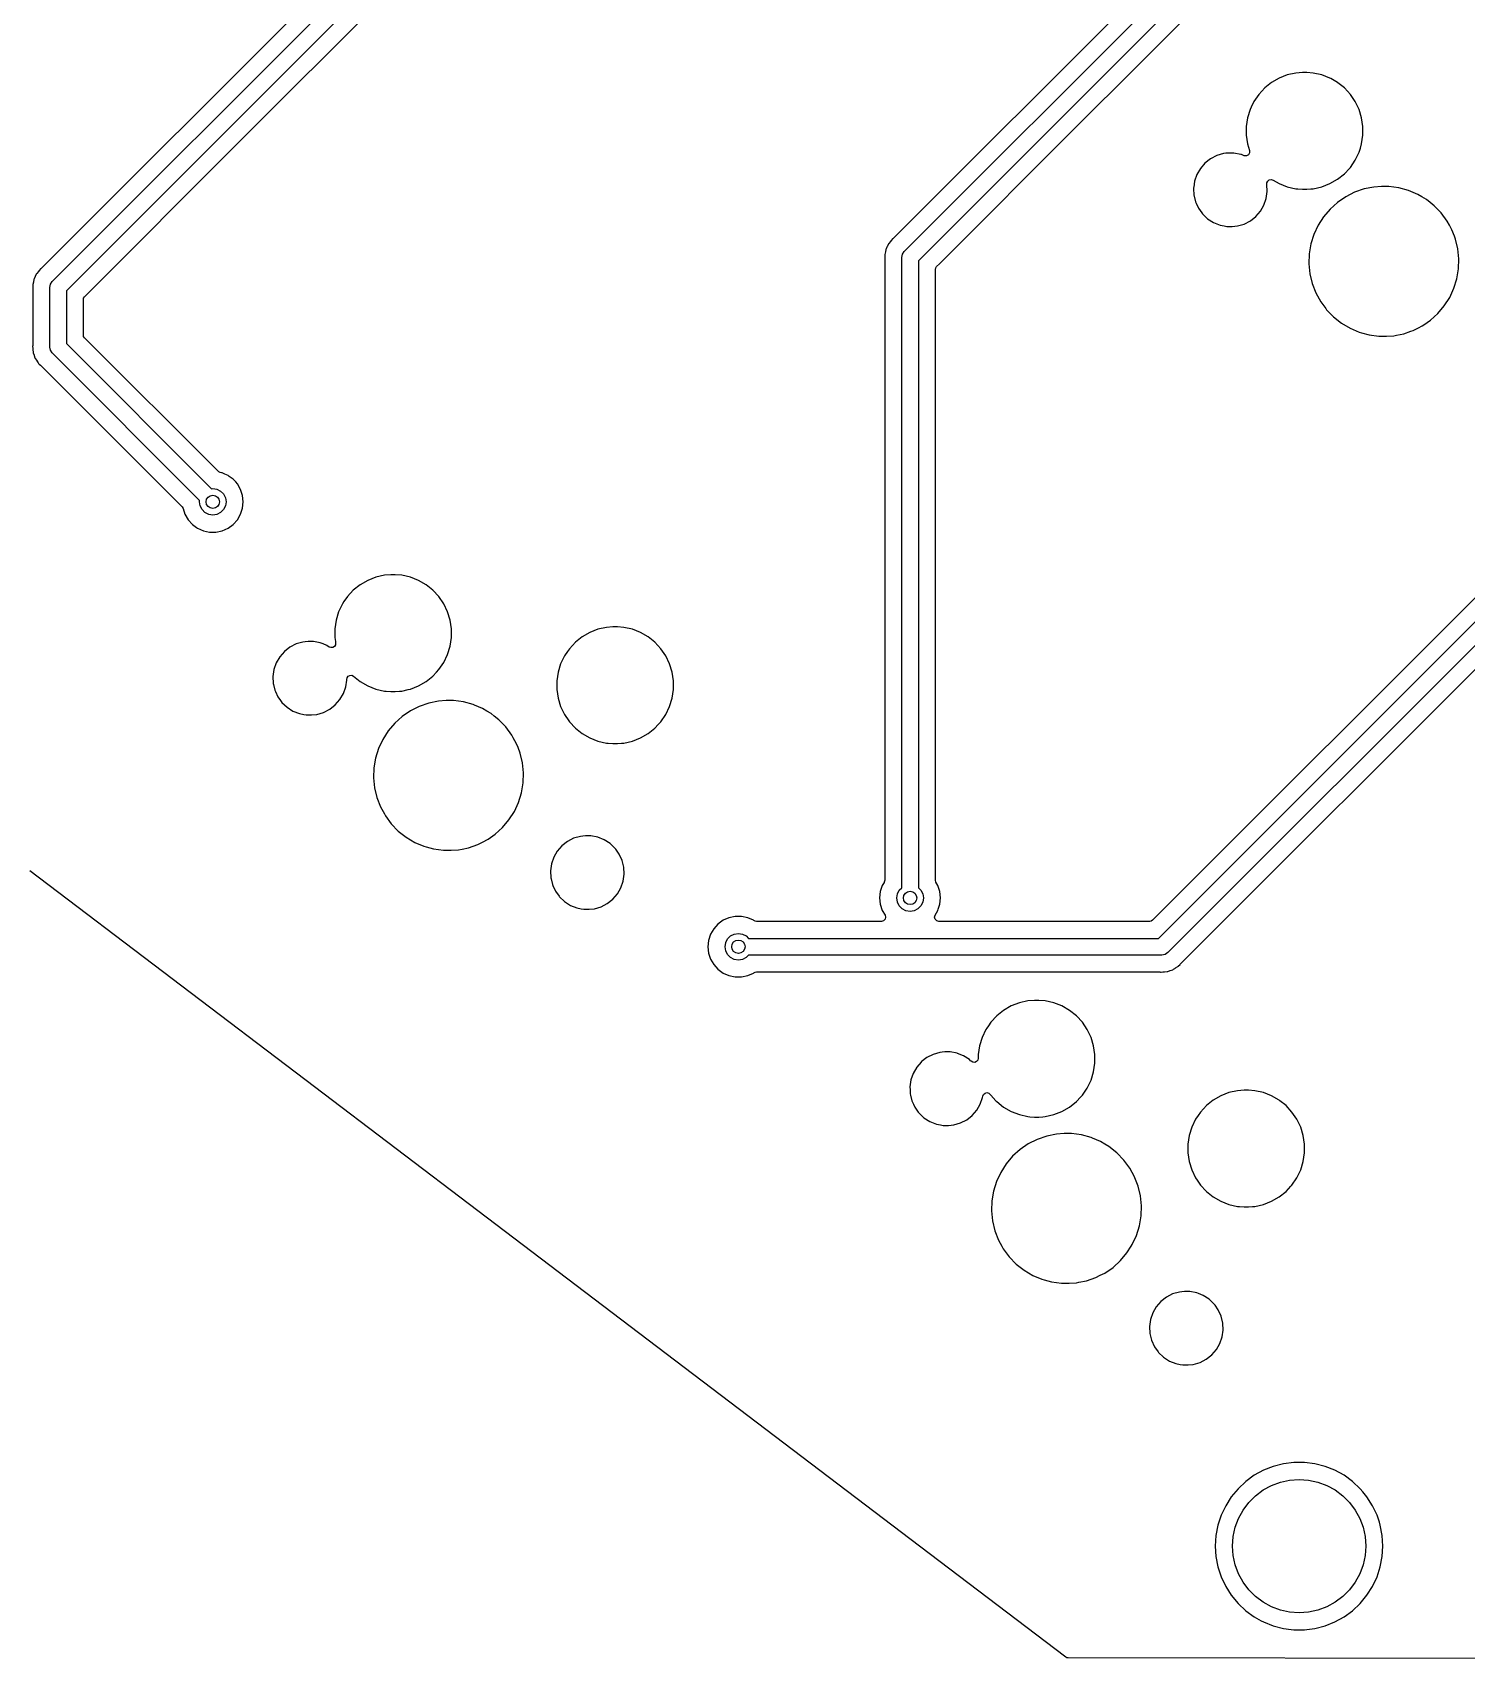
# Model space of a CAD drawing. Extents: x 15 to 269, y -160 to -43.
# Drawn here: x 59.56 to 102.55, y -159.92 to -111.08 of the extents above; entities that cross this region are included whole.
import ezdxf

# ---------------------------------------------------------------- set-up
doc = ezdxf.new("R2010")
doc.units = 0
doc.layers.add('BLACK', color=7, linetype='CONTINUOUS')

msp = doc.modelspace()

# ---------------------------------------------------------------- linework, layer by layer
at = {"layer": 'BLACK', "linetype": 'CONTINUOUS'}
for p, q in [((78.2252, -99.7421), (59.8291, -118.138)), ((60.1432, -118.543), (78.77, -99.9164)), ((79.1968, -100.197), (60.57, -118.824)), ((65.6953, -114.417), (73.6025, -106.51)), ((93.3802, -109.237), (85.3791, -117.238)), ((85.6932, -117.643), (93.9063, -109.43)), ((94.2599, -109.784), (86.12, -117.924)), ((89.0233, -115.739), (94.4568, -110.306)), ((97.4379, -112.291), (97.1821, -112.349)), ((97.634, -112.276), (97.4379, -112.291)), ((97.765, -112.276), (97.634, -112.276)), ((97.634, -112.276), (97.634, -112.276)), ((97.9612, -112.291), (97.765, -112.276)), ((97.765, -112.276), (97.765, -112.276)), ((98.2169, -112.349), (97.9612, -112.291)), ((96.5055, -112.74), (96.3271, -112.932)), ((96.7107, -112.576), (96.5055, -112.74)), ((96.9379, -112.445), (96.7107, -112.576)), ((97.1821, -112.349), (96.9379, -112.445)), ((98.4612, -112.445), (98.2169, -112.349)), ((98.4849, -112.459), (98.4612, -112.445)), ((98.4612, -112.445), (98.4612, -112.445)), ((98.4612, -112.445), (98.4612, -112.445)), ((98.6884, -112.576), (98.4849, -112.459)), ((98.6968, -112.583), (98.6884, -112.576)), ((98.8935, -112.74), (98.6968, -112.583)), ((99.072, -112.932), (98.8935, -112.74)), ((98.8935, -112.74), (98.8935, -112.74)), ((98.8935, -112.74), (98.8935, -112.74)), ((96.0999, -113.314), (96.0655, -113.385)), ((96.1793, -113.149), (96.0999, -113.314)), ((96.3271, -112.932), (96.1793, -113.149)), ((99.2198, -113.149), (99.072, -112.932)), ((99.072, -112.932), (99.072, -112.932)), ((99.072, -112.932), (99.072, -112.932)), ((99.3336, -113.385), (99.2198, -113.149)), ((95.9881, -113.636), (95.949, -113.896)), ((96.0655, -113.385), (95.9881, -113.636)), ((99.4109, -113.636), (99.3336, -113.385)), ((99.45, -113.896), (99.4109, -113.636)), ((95.949, -113.896), (95.949, -114.158)), ((95.949, -114.158), (95.9881, -114.417)), ((99.4109, -114.417), (99.45, -114.158)), ((99.45, -114.158), (99.45, -113.896)), ((61.1148, -118.998), (65.6953, -114.417)), ((95.0639, -114.765), (94.8769, -114.861)), ((95.2657, -114.706), (95.0639, -114.765)), ((95.3354, -114.699), (95.2657, -114.706)), ((95.4226, -114.691), (95.3354, -114.699)), ((95.5802, -114.691), (95.4226, -114.691)), ((95.7868, -114.73), (95.5802, -114.691)), ((95.5802, -114.691), (95.5802, -114.691)), ((95.803, -114.737), (95.7868, -114.73)), ((95.7868, -114.73), (95.7868, -114.73)), ((95.7868, -114.73), (95.7868, -114.73)), ((95.8855, -114.77), (95.803, -114.737)), ((95.9541, -114.777), (95.8855, -114.77)), ((96.0157, -114.746), (95.9541, -114.777)), ((95.9881, -114.417), (96.0501, -114.618)), ((96.0513, -114.687), (96.0157, -114.746)), ((96.0501, -114.618), (96.0513, -114.687)), ((99.2198, -114.904), (99.3336, -114.668)), ((99.3336, -114.668), (99.3732, -114.54)), ((99.3732, -114.54), (99.4109, -114.417)), ((94.5738, -115.15), (94.4686, -115.332)), ((94.7116, -114.991), (94.5738, -115.15)), ((94.8769, -114.861), (94.7116, -114.991)), ((98.8935, -115.314), (99.045, -115.15)), ((99.045, -115.15), (99.072, -115.121)), ((99.072, -115.121), (99.2198, -114.904)), ((99.072, -115.121), (99.072, -115.121)), ((99.072, -115.121), (99.072, -115.121)), ((88.6088, -116.154), (89.0233, -115.739)), ((94.3742, -115.71), (94.3699, -115.739)), ((94.3699, -115.739), (94.3717, -115.777)), ((94.3998, -115.531), (94.3742, -115.71)), ((94.4686, -115.332), (94.3998, -115.531)), ((96.5702, -115.635), (96.5697, -115.623)), ((96.5697, -115.623), (96.5711, -115.623)), ((96.5802, -115.845), (96.5702, -115.635)), ((96.5702, -115.635), (96.5702, -115.635)), ((96.5709, -115.581), (96.5964, -115.53)), ((96.5711, -115.623), (96.5709, -115.581)), ((96.5964, -115.53), (96.6423, -115.496)), ((96.6423, -115.496), (96.6988, -115.486)), ((96.6988, -115.486), (96.7537, -115.502)), ((96.7537, -115.502), (96.9379, -115.608)), ((96.9379, -115.608), (97.1821, -115.704)), ((97.1821, -115.704), (97.4379, -115.763)), ((97.9612, -115.763), (98.2169, -115.704)), ((98.2169, -115.704), (98.4612, -115.608)), ((98.4612, -115.608), (98.6884, -115.477)), ((98.6884, -115.477), (98.8935, -115.314)), ((99.7793, -115.71), (99.4848, -115.769)), ((100.004, -115.695), (99.7793, -115.71)), ((100.229, -115.695), (100.004, -115.695)), ((100.004, -115.695), (100.004, -115.695)), ((100.527, -115.735), (100.229, -115.695)), ((100.817, -115.814), (100.527, -115.735)), ((100.527, -115.735), (100.527, -115.735)), ((100.527, -115.735), (100.527, -115.735)), ((86.7486, -118.014), (88.6088, -116.154)), ((94.3717, -115.777), (94.3791, -115.931)), ((94.3791, -115.931), (94.3799, -115.949)), ((94.3799, -115.949), (94.4295, -116.154)), ((94.4295, -116.154), (94.449, -116.197)), ((94.449, -116.197), (94.5169, -116.345)), ((96.4815, -116.252), (96.5503, -116.053)), ((96.5503, -116.053), (96.5802, -115.845)), ((97.4379, -115.763), (97.4939, -115.767)), ((97.4939, -115.767), (97.634, -115.777)), ((97.634, -115.777), (97.634, -115.777)), ((97.634, -115.777), (97.765, -115.777)), ((97.765, -115.777), (97.8876, -115.768)), ((97.765, -115.777), (97.765, -115.777)), ((97.8876, -115.768), (97.9612, -115.763)), ((98.685, -116.174), (98.4622, -116.375)), ((98.9328, -116.004), (98.685, -116.174)), ((99.201, -115.868), (98.9328, -116.004)), ((99.4848, -115.769), (99.201, -115.868)), ((100.889, -115.845), (100.817, -115.814)), ((101.094, -115.931), (100.889, -115.845)), ((101.219, -116.006), (101.094, -115.931)), ((101.352, -116.084), (101.219, -116.006)), ((101.465, -116.173), (101.352, -116.084)), ((101.588, -116.271), (101.465, -116.173)), ((94.5169, -116.345), (94.6137, -116.481)), ((94.6137, -116.481), (94.6389, -116.517)), ((94.6389, -116.517), (94.7911, -116.662)), ((94.7911, -116.662), (94.7911, -116.662)), ((94.7911, -116.662), (94.7911, -116.662)), ((94.7911, -116.662), (94.9681, -116.775)), ((95.8863, -116.819), (96.0732, -116.723)), ((96.0732, -116.723), (96.2386, -116.593)), ((96.2386, -116.593), (96.3763, -116.434)), ((96.3763, -116.434), (96.4815, -116.252)), ((98.2682, -116.605), (98.1065, -116.858)), ((98.4622, -116.375), (98.2682, -116.605)), ((101.797, -116.487), (101.588, -116.271)), ((101.975, -116.729), (101.797, -116.487)), ((102.044, -116.854), (101.975, -116.729)), ((94.9681, -116.775), (94.9681, -116.775)), ((94.9681, -116.775), (95.1634, -116.854)), ((95.1634, -116.854), (95.2922, -116.878)), ((95.2922, -116.878), (95.3699, -116.893)), ((95.3699, -116.893), (95.3699, -116.893)), ((95.3699, -116.893), (95.5275, -116.893)), ((95.5275, -116.893), (95.6845, -116.878)), ((95.5275, -116.893), (95.5275, -116.893)), ((95.6845, -116.878), (95.8863, -116.819)), ((97.98, -117.13), (97.891, -117.417)), ((98.1065, -116.858), (97.98, -117.13)), ((102.12, -116.992), (102.044, -116.854)), ((102.194, -117.186), (102.12, -116.992)), ((102.228, -117.272), (102.194, -117.186)), ((85.129, -117.658), (85.1112, -117.732)), ((85.1298, -117.654), (85.129, -117.658)), ((85.1453, -117.579), (85.1298, -117.654)), ((85.1519, -117.56), (85.1453, -117.579)), ((85.1524, -117.559), (85.1519, -117.56)), ((85.1864, -117.491), (85.1524, -117.559)), ((85.188, -117.488), (85.1864, -117.491)), ((85.2205, -117.418), (85.188, -117.488)), ((85.2312, -117.401), (85.2205, -117.418)), ((85.2807, -117.342), (85.2312, -117.401)), ((85.283, -117.339), (85.2807, -117.342)), ((85.3024, -117.315), (85.283, -117.339)), ((85.3064, -117.311), (85.3024, -117.315)), ((85.3137, -117.303), (85.3064, -117.311)), ((85.3459, -117.265), (85.3137, -117.303)), ((85.3655, -117.25), (85.3459, -117.265)), ((85.3791, -117.238), (85.3655, -117.25)), ((85.639, -117.724), (85.6932, -117.643)), ((85.6932, -117.643), (85.6932, -117.643)), ((97.841, -117.714), (97.8309, -118.014)), ((97.891, -117.417), (97.841, -117.714)), ((102.297, -117.565), (102.228, -117.272)), ((102.327, -117.864), (102.297, -117.565)), ((59.7637, -118.203), (59.7564, -118.211)), ((59.7959, -118.165), (59.7637, -118.203)), ((59.8155, -118.15), (59.7959, -118.165)), ((59.8291, -118.138), (59.8155, -118.15)), ((85.1112, -117.732), (85.1092, -117.752)), ((85.1092, -117.752), (85.1114, -117.829)), ((85.1114, -117.829), (85.1115, -117.833)), ((85.1115, -117.833), (85.1115, -136.494)), ((85.62, -117.82), (85.639, -117.724)), ((85.62, -136.721), (85.62, -117.82)), ((86.12, -117.924), (86.12, -136.721)), ((86.6285, -118.186), (86.6379, -118.138)), ((86.6285, -136.494), (86.6285, -118.186)), ((86.6379, -118.138), (86.6648, -118.098)), ((86.6648, -118.098), (86.7486, -118.014)), ((97.8309, -118.014), (97.861, -118.313)), ((102.267, -118.46), (102.317, -118.164)), ((102.317, -118.164), (102.327, -117.864)), ((59.5612, -118.632), (59.5592, -118.652)), ((59.5592, -118.652), (59.5614, -118.729)), ((59.579, -118.558), (59.5612, -118.632)), ((59.5798, -118.554), (59.579, -118.558)), ((59.5953, -118.479), (59.5798, -118.554)), ((59.6019, -118.46), (59.5953, -118.479)), ((59.6024, -118.459), (59.6019, -118.46)), ((59.6364, -118.391), (59.6024, -118.459)), ((59.638, -118.388), (59.6364, -118.391)), ((59.6705, -118.318), (59.638, -118.388)), ((59.6812, -118.301), (59.6705, -118.318)), ((59.7307, -118.242), (59.6812, -118.301)), ((59.733, -118.239), (59.7307, -118.242)), ((59.7524, -118.215), (59.733, -118.239)), ((59.7564, -118.211), (59.7524, -118.215)), ((60.07, -118.72), (60.089, -118.624)), ((60.089, -118.624), (60.1432, -118.543)), ((97.861, -118.313), (97.9307, -118.605)), ((97.9307, -118.605), (98.0387, -118.886)), ((102.178, -118.747), (102.267, -118.46)), ((59.5614, -118.729), (59.5615, -118.733)), ((59.5615, -118.733), (59.5615, -120.446)), ((60.07, -120.51), (60.07, -118.72)), ((60.57, -118.824), (60.57, -120.406)), ((61.0785, -119.086), (61.0879, -119.038)), ((61.0785, -120.144), (61.0785, -119.086)), ((61.0879, -119.038), (61.1148, -118.998)), ((98.0387, -118.886), (98.1831, -119.149)), ((98.1831, -119.149), (98.3358, -119.357)), ((101.89, -119.273), (102.052, -119.02)), ((102.052, -119.02), (102.178, -118.747)), ((98.3358, -119.357), (98.3613, -119.391)), ((98.3613, -119.391), (98.5702, -119.607)), ((98.5702, -119.607), (98.8061, -119.793)), ((101.473, -119.704), (101.696, -119.503)), ((101.696, -119.503), (101.89, -119.273)), ((61.0879, -120.192), (61.0785, -120.144)), ((98.8061, -119.793), (99.0646, -119.947)), ((99.0646, -119.947), (99.3412, -120.064)), ((99.3412, -120.064), (99.3412, -120.064)), ((99.3412, -120.064), (99.3412, -120.064)), ((99.3412, -120.064), (99.4051, -120.081)), ((99.4051, -120.081), (99.6311, -120.143)), ((99.6311, -120.143), (99.9289, -120.183)), ((100.379, -120.168), (100.453, -120.153)), ((100.453, -120.153), (100.673, -120.108)), ((100.673, -120.108), (100.89, -120.033)), ((100.89, -120.033), (100.957, -120.01)), ((100.957, -120.01), (101.119, -119.928)), ((101.119, -119.928), (101.225, -119.874)), ((101.225, -119.874), (101.278, -119.838)), ((101.278, -119.838), (101.473, -119.704)), ((59.5602, -120.464), (59.5567, -120.488)), ((59.5567, -120.488), (59.561, -120.538)), ((59.5615, -120.446), (59.5602, -120.464)), ((59.561, -120.538), (59.5615, -120.549)), ((59.5615, -120.549), (59.5615, -120.554)), ((59.5615, -120.554), (59.5651, -120.585)), ((59.5651, -120.585), (59.5655, -120.589)), ((59.5655, -120.589), (59.5722, -120.666)), ((60.089, -120.606), (60.07, -120.51)), ((60.1432, -120.687), (60.089, -120.606)), ((60.57, -120.406), (64.9199, -124.756)), ((61.1148, -120.232), (61.0879, -120.192)), ((65.1167, -124.234), (61.1148, -120.232)), ((99.9289, -120.183), (100.154, -120.183)), ((100.154, -120.183), (100.379, -120.168)), ((100.154, -120.183), (100.154, -120.183)), ((59.5722, -120.666), (59.5765, -120.685)), ((59.5765, -120.685), (59.5769, -120.686)), ((59.5769, -120.686), (59.5769, -120.686)), ((59.5769, -120.686), (59.6029, -120.757)), ((59.6029, -120.757), (59.604, -120.761)), ((59.604, -120.761), (59.6283, -120.834)), ((59.6283, -120.834), (59.6369, -120.852)), ((59.6369, -120.852), (59.6792, -120.916)), ((59.6792, -120.916), (59.6812, -120.919)), ((59.6812, -120.919), (59.721, -120.984)), ((59.721, -120.984), (59.721, -120.984)), ((59.721, -120.984), (59.7216, -120.985)), ((59.7216, -120.985), (59.7342, -121)), ((59.7342, -121), (59.735, -121.001)), ((59.735, -121.001), (59.735, -121.001)), ((59.735, -121.001), (59.7517, -121.017)), ((59.7517, -121.017), (59.7902, -121.053)), ((59.7902, -121.053), (59.7928, -121.055)), ((59.7928, -121.055), (64.0402, -125.303)), ((64.5663, -125.11), (60.1432, -120.687)), ((65.1453, -124.255), (65.1167, -124.234)), ((65.1786, -124.268), (65.1453, -124.255)), ((65.2197, -124.276), (65.1786, -124.268)), ((65.2423, -124.281), (65.2197, -124.276)), ((65.32, -124.316), (65.2423, -124.281)), ((65.4168, -124.359), (65.32, -124.316)), ((65.4556, -124.387), (65.4168, -124.359)), ((65.5713, -124.471), (65.4556, -124.387)), ((65.6466, -124.555), (65.5713, -124.471)), ((64.9199, -124.756), (64.96, -124.75)), ((64.96, -124.75), (65.0836, -124.77)), ((65.0836, -124.77), (65.1951, -124.826)), ((65.1951, -124.826), (65.2836, -124.915)), ((65.2836, -124.915), (65.3404, -125.026)), ((65.3404, -125.026), (65.36, -125.15)), ((65.699, -124.613), (65.6466, -124.555)), ((65.7945, -124.778), (65.699, -124.613)), ((65.8535, -124.96), (65.7945, -124.778)), ((65.7945, -124.778), (65.7945, -124.778)), ((65.8735, -125.15), (65.8535, -124.96)), ((64.0402, -125.303), (64.0705, -125.352)), ((64.0705, -125.352), (64.1255, -125.522)), ((64.1255, -125.522), (64.221, -125.687)), ((64.56, -125.15), (64.5663, -125.11)), ((64.5796, -125.274), (64.56, -125.15)), ((64.6364, -125.385), (64.5796, -125.274)), ((64.7249, -125.474), (64.6364, -125.385)), ((64.8364, -125.53), (64.7249, -125.474)), ((64.96, -125.55), (64.8364, -125.53)), ((65.0836, -125.53), (64.96, -125.55)), ((65.1951, -125.474), (65.0836, -125.53)), ((65.2836, -125.385), (65.1951, -125.474)), ((65.3404, -125.274), (65.2836, -125.385)), ((65.36, -125.15), (65.3404, -125.274)), ((65.699, -125.687), (65.7945, -125.522)), ((65.7945, -125.522), (65.8535, -125.34)), ((65.8535, -125.34), (65.8735, -125.15)), ((93.3181, -138.24), (106.345, -125.213)), ((106.772, -125.494), (93.5985, -138.667)), ((64.221, -125.687), (64.221, -125.687)), ((64.221, -125.687), (64.3487, -125.829)), ((64.3487, -125.829), (64.4726, -125.919)), ((64.4726, -125.919), (64.5032, -125.941)), ((64.5032, -125.941), (64.6777, -126.019)), ((65.2423, -126.019), (65.4168, -125.941)), ((65.4168, -125.941), (65.5713, -125.829)), ((65.5713, -125.829), (65.699, -125.687)), ((93.9671, -139.017), (107.086, -125.899)), ((64.6777, -126.019), (64.8645, -126.058)), ((64.8645, -126.058), (64.8645, -126.058)), ((64.8645, -126.058), (65.0555, -126.058)), ((65.0555, -126.058), (65.2423, -126.019)), ((65.0555, -126.058), (65.0555, -126.058)), ((65.2423, -126.019), (65.2423, -126.019)), ((65.2423, -126.019), (65.2423, -126.019)), ((104.565, -126.274), (93.1438, -137.695)), ((69.8498, -127.41), (69.6055, -127.506)), ((70.1056, -127.352), (69.8498, -127.41)), ((70.3017, -127.337), (70.1056, -127.352)), ((70.4327, -127.337), (70.3017, -127.337)), ((70.3017, -127.337), (70.3017, -127.337)), ((70.6288, -127.352), (70.4327, -127.337)), ((70.4327, -127.337), (70.4327, -127.337)), ((70.8846, -127.41), (70.6288, -127.352)), ((71.1288, -127.506), (70.8846, -127.41)), ((69.1732, -127.801), (68.9948, -127.993)), ((69.3783, -127.637), (69.1732, -127.801)), ((69.6055, -127.506), (69.3783, -127.637)), ((71.356, -127.637), (71.1288, -127.506)), ((71.5612, -127.801), (71.356, -127.637)), ((71.356, -127.637), (71.356, -127.637)), ((71.7396, -127.993), (71.5612, -127.801)), ((71.5612, -127.801), (71.5612, -127.801)), ((71.5612, -127.801), (71.5612, -127.801)), ((68.7331, -128.447), (68.6558, -128.697)), ((68.847, -128.21), (68.7331, -128.447)), ((68.8943, -128.141), (68.847, -128.21)), ((68.9948, -127.993), (68.8943, -128.141)), ((71.8874, -128.21), (71.7396, -127.993)), ((71.7396, -127.993), (71.7396, -127.993)), ((71.7396, -127.993), (71.7396, -127.993)), ((72.0012, -128.447), (71.8874, -128.21)), ((72.0786, -128.697), (72.0012, -128.447)), ((68.6558, -128.697), (68.6167, -128.957)), ((72.1177, -128.957), (72.0786, -128.697)), ((76.7641, -128.914), (76.5083, -128.972)), ((76.9602, -128.899), (76.7641, -128.914)), ((77.0912, -128.899), (76.9602, -128.899)), ((76.9602, -128.899), (76.9602, -128.899)), ((77.2873, -128.914), (77.0912, -128.899)), ((77.0912, -128.899), (77.0912, -128.899)), ((77.5431, -128.972), (77.2873, -128.914)), ((67.4588, -129.413), (67.2718, -129.509)), ((67.6606, -129.354), (67.4588, -129.413)), ((67.7303, -129.347), (67.6606, -129.354)), ((67.8175, -129.339), (67.7303, -129.347)), ((67.9751, -129.339), (67.8175, -129.339)), ((67.9752, -129.339), (67.9751, -129.339)), ((68.1817, -129.378), (67.9752, -129.339)), ((68.2677, -129.413), (68.1817, -129.378)), ((68.1817, -129.378), (68.1817, -129.378)), ((68.1817, -129.378), (68.1817, -129.378)), ((68.377, -129.457), (68.2677, -129.413)), ((68.6167, -128.957), (68.6167, -129.219)), ((68.6167, -129.219), (68.6347, -129.339)), ((68.6347, -129.339), (68.6412, -129.382)), ((68.6412, -129.382), (68.6367, -129.438)), ((72.0786, -129.478), (72.1177, -129.219)), ((72.1177, -129.219), (72.1177, -128.957)), ((75.8317, -129.363), (75.6533, -129.555)), ((76.0368, -129.199), (75.8317, -129.363)), ((76.264, -129.068), (76.0368, -129.199)), ((76.5083, -128.972), (76.264, -129.068)), ((77.7873, -129.068), (77.5431, -128.972)), ((78.0145, -129.199), (77.7873, -129.068)), ((78.2197, -129.363), (78.0145, -129.199)), ((78.0145, -129.199), (78.0145, -129.199)), ((78.3981, -129.555), (78.2197, -129.363)), ((78.2197, -129.363), (78.2197, -129.363)), ((78.2197, -129.363), (78.2197, -129.363)), ((66.9687, -129.798), (66.8636, -129.98)), ((67.1065, -129.639), (66.9687, -129.798)), ((67.2718, -129.509), (67.1065, -129.639)), ((68.4516, -129.505), (68.377, -129.457)), ((68.5046, -129.523), (68.4516, -129.505)), ((68.5606, -129.517), (68.5046, -129.523)), ((68.6079, -129.486), (68.5606, -129.517)), ((68.6367, -129.438), (68.6079, -129.486)), ((71.8874, -129.966), (72.0012, -129.729)), ((72.0012, -129.729), (72.0786, -129.478)), ((75.5055, -129.772), (75.3916, -130.008)), ((75.5957, -129.639), (75.5055, -129.772)), ((75.6533, -129.555), (75.5957, -129.639)), ((78.5459, -129.772), (78.3981, -129.555)), ((78.3981, -129.555), (78.3981, -129.555)), ((78.3981, -129.555), (78.3981, -129.555)), ((78.6597, -130.008), (78.5459, -129.772)), ((66.7948, -130.179), (66.7648, -130.387)), ((66.7648, -130.387), (66.7748, -130.598)), ((66.8636, -129.98), (66.7948, -130.179)), ((68.9847, -130.424), (69.0183, -130.379)), ((69.0183, -130.379), (69.0685, -130.353)), ((69.0685, -130.353), (69.1248, -130.352)), ((69.1248, -130.352), (69.1757, -130.377)), ((69.1757, -130.377), (69.3783, -130.538)), ((71.356, -130.538), (71.5612, -130.375)), ((71.5612, -130.375), (71.6687, -130.259)), ((71.6687, -130.259), (71.7396, -130.182)), ((71.7396, -130.182), (71.8874, -129.966)), ((71.7396, -130.182), (71.7396, -130.182)), ((71.7396, -130.182), (71.7396, -130.182)), ((75.3143, -130.259), (75.2752, -130.518)), ((75.3916, -130.008), (75.3143, -130.259)), ((78.7371, -130.259), (78.6597, -130.008)), ((78.7762, -130.518), (78.7371, -130.259)), ((66.7748, -130.598), (66.7824, -130.629)), ((66.7824, -130.629), (66.8244, -130.802)), ((66.8244, -130.802), (66.8411, -130.838)), ((66.8411, -130.838), (66.9118, -130.993)), ((68.7712, -131.082), (68.8764, -130.9)), ((68.8764, -130.9), (68.9452, -130.701)), ((68.9452, -130.701), (68.9751, -130.493)), ((68.9745, -130.479), (68.9847, -130.424)), ((68.9751, -130.493), (68.9745, -130.479)), ((69.3783, -130.538), (69.6055, -130.669)), ((69.6055, -130.669), (69.8498, -130.765)), ((69.8498, -130.765), (70.1056, -130.824)), ((70.1056, -130.824), (70.1616, -130.828)), ((70.1616, -130.828), (70.3017, -130.838)), ((70.3017, -130.838), (70.3017, -130.838)), ((70.3017, -130.838), (70.4327, -130.838)), ((70.4327, -130.838), (70.5553, -130.829)), ((70.4327, -130.838), (70.4327, -130.838)), ((70.5553, -130.829), (70.6288, -130.824)), ((70.6288, -130.824), (70.8175, -130.781)), ((70.8175, -130.781), (70.8846, -130.765)), ((70.8846, -130.765), (71.1288, -130.669)), ((71.1288, -130.669), (71.356, -130.538)), ((75.2752, -130.518), (75.2752, -130.781)), ((75.2752, -130.781), (75.3143, -131.04)), ((78.7371, -131.04), (78.7762, -130.781)), ((78.7762, -130.781), (78.7762, -130.518)), ((66.9118, -130.993), (66.9945, -131.109)), ((66.9945, -131.109), (67.0338, -131.165)), ((67.0338, -131.165), (67.186, -131.31)), ((67.186, -131.31), (67.186, -131.31)), ((67.186, -131.31), (67.186, -131.31)), ((67.186, -131.31), (67.363, -131.423)), ((68.2812, -131.467), (68.4681, -131.371)), ((68.4681, -131.371), (68.6335, -131.241)), ((68.6335, -131.241), (68.7712, -131.082)), ((71.1531, -131.283), (70.8849, -131.418)), ((71.437, -131.184), (71.1531, -131.283)), ((71.7314, -131.124), (71.437, -131.184)), ((71.9562, -131.109), (71.7314, -131.124)), ((72.1815, -131.109), (71.9562, -131.109)), ((71.9562, -131.109), (71.9562, -131.109)), ((72.4793, -131.149), (72.1815, -131.109)), ((72.7691, -131.229), (72.4793, -131.149)), ((72.4793, -131.149), (72.4793, -131.149)), ((72.4793, -131.149), (72.4793, -131.149)), ((72.8091, -131.246), (72.7691, -131.229)), ((73.0458, -131.346), (72.8091, -131.246)), ((73.1751, -131.423), (73.0458, -131.346)), ((75.3143, -131.04), (75.3916, -131.291)), ((75.3916, -131.291), (75.5055, -131.527)), ((78.5459, -131.527), (78.6597, -131.291)), ((78.6597, -131.291), (78.7371, -131.04)), ((67.363, -131.423), (67.363, -131.423)), ((67.363, -131.423), (67.5583, -131.502)), ((67.5583, -131.502), (67.6871, -131.526)), ((67.6871, -131.526), (67.7648, -131.541)), ((67.7648, -131.541), (67.7648, -131.541)), ((67.7648, -131.541), (67.9224, -131.541)), ((67.9224, -131.541), (68.0794, -131.526)), ((67.9224, -131.541), (67.9224, -131.541)), ((68.0794, -131.526), (68.2812, -131.467)), ((70.4143, -131.79), (70.2203, -132.02)), ((70.6372, -131.588), (70.4143, -131.79)), ((70.8849, -131.418), (70.6372, -131.588)), ((73.3043, -131.499), (73.1751, -131.423)), ((73.4002, -131.575), (73.3043, -131.499)), ((73.5401, -131.686), (73.4002, -131.575)), ((73.749, -131.902), (73.5401, -131.686)), ((75.5055, -131.527), (75.6349, -131.717)), ((75.6349, -131.717), (75.6533, -131.744)), ((75.6533, -131.744), (75.8317, -131.936)), ((78.2197, -131.936), (78.319, -131.829)), ((78.319, -131.829), (78.3981, -131.744)), ((78.3981, -131.744), (78.5459, -131.527)), ((78.3981, -131.744), (78.3981, -131.744)), ((78.3981, -131.744), (78.3981, -131.744)), ((70.0586, -132.273), (69.9322, -132.545)), ((70.2203, -132.02), (70.0586, -132.273)), ((73.9273, -132.143), (73.749, -131.902)), ((73.9709, -132.223), (73.9273, -132.143)), ((74.0717, -132.407), (73.9709, -132.223)), ((75.8317, -131.936), (75.8317, -131.936)), ((75.8317, -131.936), (76.0368, -132.1)), ((76.0368, -132.1), (76.264, -132.231)), ((76.264, -132.231), (76.5083, -132.327)), ((76.5083, -132.327), (76.7641, -132.385)), ((77.2873, -132.385), (77.5431, -132.327)), ((77.5431, -132.327), (77.7873, -132.231)), ((77.7873, -132.231), (78.0145, -132.1)), ((78.0145, -132.1), (78.2197, -131.936)), ((69.8431, -132.832), (69.7931, -133.129)), ((69.9322, -132.545), (69.8431, -132.832)), ((74.1137, -132.516), (74.0717, -132.407)), ((74.1797, -132.687), (74.1137, -132.516)), ((74.2494, -132.98), (74.1797, -132.687)), ((76.7641, -132.385), (76.8201, -132.389)), ((76.8201, -132.389), (76.9602, -132.4)), ((76.9602, -132.4), (76.9602, -132.4)), ((76.9602, -132.4), (77.0912, -132.4)), ((77.0912, -132.4), (77.2138, -132.391)), ((77.0912, -132.4), (77.0912, -132.4)), ((77.2138, -132.391), (77.2873, -132.385)), ((69.7931, -133.129), (69.7831, -133.429)), ((74.2794, -133.279), (74.2494, -132.98)), ((74.2694, -133.579), (74.2794, -133.279)), ((69.7831, -133.429), (69.8132, -133.728)), ((69.8132, -133.728), (69.8828, -134.02)), ((74.2194, -133.875), (74.2694, -133.579)), ((69.8828, -134.02), (69.9908, -134.301)), ((69.9908, -134.301), (70.1047, -134.508)), ((74.0039, -134.435), (74.1304, -134.162)), ((74.1304, -134.162), (74.2194, -133.875)), ((70.1047, -134.508), (70.1352, -134.564)), ((70.1352, -134.564), (70.3135, -134.806)), ((70.3135, -134.806), (70.5224, -135.022)), ((73.6482, -134.918), (73.8422, -134.688)), ((73.8422, -134.688), (74.0039, -134.435)), ((70.5224, -135.022), (70.7582, -135.208)), ((70.7582, -135.208), (71.0168, -135.361)), ((73.0834, -135.337), (73.1776, -135.289)), ((73.1776, -135.289), (73.2148, -135.264)), ((73.2148, -135.264), (73.4254, -135.119)), ((73.4254, -135.119), (73.6482, -134.918)), ((75.7813, -135.24), (75.5944, -135.337)), ((75.9832, -135.181), (75.7813, -135.24)), ((76.0529, -135.175), (75.9832, -135.181)), ((76.1401, -135.166), (76.0529, -135.175)), ((76.2977, -135.166), (76.1401, -135.166)), ((76.5043, -135.206), (76.2977, -135.166)), ((76.2977, -135.166), (76.2977, -135.166)), ((76.5101, -135.208), (76.5043, -135.206)), ((76.5043, -135.206), (76.5043, -135.206)), ((76.5043, -135.206), (76.5043, -135.206)), ((76.6996, -135.284), (76.5101, -135.208)), ((76.8765, -135.398), (76.6996, -135.284)), ((71.0168, -135.361), (71.2934, -135.479)), ((71.2934, -135.479), (71.2934, -135.479)), ((71.2934, -135.479), (71.2934, -135.479)), ((71.2934, -135.479), (71.3573, -135.496)), ((71.3573, -135.496), (71.5832, -135.558)), ((71.5832, -135.558), (71.881, -135.598)), ((71.881, -135.598), (72.1063, -135.598)), ((72.1063, -135.598), (72.3311, -135.583)), ((72.1063, -135.598), (72.1063, -135.598)), ((72.3311, -135.583), (72.4343, -135.562)), ((72.4343, -135.562), (72.6256, -135.523)), ((72.6256, -135.523), (72.9094, -135.425)), ((72.9094, -135.425), (73.0834, -135.337)), ((75.2913, -135.626), (75.1861, -135.808)), ((75.4291, -135.467), (75.2913, -135.626)), ((75.5944, -135.337), (75.4291, -135.467)), ((77.0287, -135.543), (76.8765, -135.398)), ((76.8765, -135.398), (76.8765, -135.398)), ((76.8765, -135.398), (76.8765, -135.398)), ((77.0424, -135.562), (77.0287, -135.543)), ((77.1507, -135.714), (77.0424, -135.562)), ((77.2381, -135.906), (77.1507, -135.714)), ((77.1507, -135.714), (77.1507, -135.714)), ((77.1507, -135.714), (77.1507, -135.714)), ((68.0101, -142.695), (59.4724, -136.215)), ((75.1173, -136.007), (75.0874, -136.215)), ((75.0874, -136.215), (75.0974, -136.425)), ((75.1861, -135.808), (75.1173, -136.007)), ((77.2877, -136.11), (77.2381, -135.906)), ((77.2977, -136.32), (77.2877, -136.11)), ((75.0974, -136.425), (75.105, -136.456)), ((75.105, -136.456), (75.147, -136.629)), ((75.147, -136.629), (75.1602, -136.658)), ((75.1602, -136.658), (75.2344, -136.821)), ((77.0938, -136.909), (77.199, -136.727)), ((77.199, -136.727), (77.2678, -136.528)), ((77.2678, -136.528), (77.2977, -136.32)), ((85.0355, -136.658), (84.9765, -136.84)), ((85.0917, -136.561), (85.0355, -136.658)), ((85.0949, -136.556), (85.0917, -136.561)), ((85.1115, -136.494), (85.0949, -136.556)), ((85.5464, -136.795), (85.62, -136.721)), ((86.12, -136.721), (86.1936, -136.795)), ((86.6451, -136.556), (86.6285, -136.494)), ((86.7045, -136.658), (86.6451, -136.556)), ((86.7635, -136.84), (86.7045, -136.658)), ((75.2344, -136.821), (75.3433, -136.974)), ((75.3433, -136.974), (75.3564, -136.992)), ((75.3564, -136.992), (75.5086, -137.137)), ((75.5086, -137.137), (75.5086, -137.137)), ((75.5086, -137.137), (75.5086, -137.137)), ((75.5086, -137.137), (75.6856, -137.251)), ((75.6856, -137.251), (75.6856, -137.251)), ((75.6856, -137.251), (75.8809, -137.329)), ((76.6038, -137.295), (76.7907, -137.198)), ((76.7907, -137.198), (76.9561, -137.068)), ((76.9561, -137.068), (77.0938, -136.909)), ((84.9765, -136.84), (84.9565, -137.03)), ((84.9565, -137.03), (84.9765, -137.22)), ((84.9765, -137.22), (85.0355, -137.402)), ((85.47, -137.03), (85.4896, -136.906)), ((85.4896, -137.154), (85.47, -137.03)), ((85.4896, -136.906), (85.5464, -136.795)), ((85.5464, -137.265), (85.4896, -137.154)), ((86.1936, -136.795), (86.2504, -136.906)), ((86.2504, -137.154), (86.1936, -137.265)), ((86.2504, -136.906), (86.27, -137.03)), ((86.27, -137.03), (86.2504, -137.154)), ((86.7151, -137.369), (86.7635, -137.22)), ((86.7835, -137.03), (86.7635, -136.84)), ((86.7635, -137.22), (86.7835, -137.03)), ((75.8809, -137.329), (76.0096, -137.354)), ((76.0096, -137.354), (76.0874, -137.369)), ((76.0874, -137.369), (76.0874, -137.369)), ((76.0874, -137.369), (76.245, -137.369)), ((76.245, -137.369), (76.402, -137.354)), ((76.245, -137.369), (76.245, -137.369)), ((76.402, -137.354), (76.6038, -137.295)), ((80.2632, -137.699), (80.1087, -137.811)), ((80.4377, -137.621), (80.2632, -137.699)), ((80.6245, -137.582), (80.4377, -137.621)), ((80.8155, -137.582), (80.6245, -137.582)), ((80.6245, -137.582), (80.6245, -137.582)), ((81.0023, -137.621), (80.8155, -137.582)), ((80.8155, -137.582), (80.8155, -137.582)), ((81.1768, -137.699), (81.0023, -137.621)), ((81.1891, -137.708), (81.1768, -137.699)), ((81.2236, -137.725), (81.1891, -137.708)), ((81.2619, -137.731), (81.2236, -137.725)), ((85.0112, -137.731), (81.2619, -137.731)), ((85.0732, -137.715), (85.0112, -137.731)), ((85.0355, -137.402), (85.1186, -137.546)), ((85.1186, -137.669), (85.0732, -137.715)), ((85.1186, -137.546), (85.1352, -137.607)), ((85.1352, -137.607), (85.1186, -137.669)), ((85.6349, -137.354), (85.5464, -137.265)), ((85.7464, -137.41), (85.6349, -137.354)), ((85.87, -137.43), (85.7464, -137.41)), ((85.9936, -137.41), (85.87, -137.43)), ((86.1051, -137.354), (85.9936, -137.41)), ((86.1936, -137.265), (86.1051, -137.354)), ((86.6048, -137.607), (86.6214, -137.546)), ((86.6214, -137.669), (86.6048, -137.607)), ((86.6214, -137.546), (86.7045, -137.402)), ((86.6668, -137.715), (86.6214, -137.669)), ((86.7288, -137.731), (86.6668, -137.715)), ((86.7045, -137.402), (86.7151, -137.369)), ((93.0561, -137.731), (86.7288, -137.731)), ((93.1036, -137.722), (93.0561, -137.731)), ((93.1438, -137.695), (93.1036, -137.722)), ((79.8855, -138.118), (79.8265, -138.3)), ((79.981, -137.953), (79.8855, -138.118)), ((80.1087, -137.811), (79.981, -137.953)), ((80.3964, -138.255), (80.4849, -138.166)), ((80.4849, -138.166), (80.5964, -138.11)), ((80.5964, -138.11), (80.72, -138.09)), ((80.72, -138.09), (80.8436, -138.11)), ((80.8436, -138.11), (80.9551, -138.166)), ((80.9551, -138.166), (81.0287, -138.24)), ((79.8265, -138.3), (79.8065, -138.49)), ((79.8065, -138.49), (79.8265, -138.68)), ((79.8265, -138.68), (79.8855, -138.862)), ((80.32, -138.49), (80.3396, -138.366)), ((80.3396, -138.614), (80.32, -138.49)), ((80.3396, -138.366), (80.3964, -138.255)), ((80.3964, -138.725), (80.3396, -138.614)), ((81.0287, -138.24), (93.3181, -138.24)), ((93.5985, -138.667), (93.5173, -138.721)), ((79.8855, -138.862), (79.981, -139.027)), ((79.981, -139.027), (79.981, -139.027)), ((79.981, -139.027), (80.1087, -139.169)), ((80.1087, -139.169), (80.2267, -139.255)), ((80.4849, -138.814), (80.3964, -138.725)), ((80.5964, -138.87), (80.4849, -138.814)), ((80.72, -138.89), (80.5964, -138.87)), ((80.8436, -138.87), (80.72, -138.89)), ((80.9551, -138.814), (80.8436, -138.87)), ((81.0287, -138.74), (80.9551, -138.814)), ((93.4217, -138.74), (81.0287, -138.74)), ((93.5173, -138.721), (93.4217, -138.74)), ((93.6691, -139.207), (93.6724, -139.206)), ((93.6724, -139.206), (93.7444, -139.182)), ((93.7444, -139.182), (93.7444, -139.182)), ((93.7444, -139.182), (93.7455, -139.182)), ((93.7455, -139.182), (93.7634, -139.173)), ((93.7634, -139.173), (93.7698, -139.169)), ((93.7698, -139.169), (93.8278, -139.131)), ((93.8278, -139.131), (93.8308, -139.129)), ((93.8308, -139.129), (93.8953, -139.089)), ((93.8953, -139.089), (93.8963, -139.088)), ((93.8953, -139.089), (93.8953, -139.089)), ((93.8963, -139.088), (93.9117, -139.076)), ((93.9117, -139.076), (93.9125, -139.075)), ((93.9125, -139.075), (93.9126, -139.075)), ((93.9126, -139.075), (93.9646, -139.02)), ((93.9646, -139.02), (93.9671, -139.017)), ((80.2267, -139.255), (80.2632, -139.281)), ((80.2632, -139.281), (80.4377, -139.359)), ((80.4377, -139.359), (80.6245, -139.398)), ((80.6245, -139.398), (80.6245, -139.398)), ((80.6245, -139.398), (80.8155, -139.398)), ((80.8155, -139.398), (81.0023, -139.359)), ((80.8155, -139.398), (80.8155, -139.398)), ((81.0023, -139.359), (81.1768, -139.281)), ((81.0023, -139.359), (81.0023, -139.359)), ((81.0023, -139.359), (81.0023, -139.359)), ((81.1768, -139.281), (81.1815, -139.278)), ((81.1815, -139.278), (81.1891, -139.272)), ((81.1891, -139.272), (81.2236, -139.255)), ((81.2236, -139.255), (81.2619, -139.249)), ((81.2619, -139.249), (93.3574, -139.249)), ((93.3574, -139.249), (93.3754, -139.25)), ((93.3754, -139.25), (93.3788, -139.25)), ((93.3788, -139.25), (93.3995, -139.253)), ((93.3995, -139.253), (93.4494, -139.249)), ((93.4494, -139.249), (93.4602, -139.249)), ((93.4602, -139.249), (93.4659, -139.249)), ((93.4659, -139.249), (93.497, -139.245)), ((93.4659, -139.249), (93.4659, -139.249)), ((93.497, -139.245), (93.5005, -139.244)), ((93.5005, -139.244), (93.5761, -139.238)), ((93.5761, -139.238), (93.5761, -139.238)), ((93.5761, -139.238), (93.5773, -139.238)), ((93.5773, -139.238), (93.5967, -139.233)), ((93.5967, -139.233), (93.5978, -139.233)), ((93.5978, -139.233), (93.6691, -139.207)), ((93.5978, -139.233), (93.5978, -139.233)), ((89.1457, -140.173), (88.9014, -140.268)), ((89.4015, -140.114), (89.1457, -140.173)), ((89.5976, -140.1), (89.4015, -140.114)), ((89.7286, -140.1), (89.5976, -140.1)), ((89.5976, -140.1), (89.5976, -140.1)), ((89.9247, -140.114), (89.7286, -140.1)), ((89.7286, -140.1), (89.7286, -140.1)), ((90.1805, -140.173), (89.9247, -140.114)), ((90.4247, -140.268), (90.1805, -140.173)), ((88.4691, -140.563), (88.2907, -140.756)), ((88.6742, -140.4), (88.4691, -140.563)), ((88.9014, -140.268), (88.6742, -140.4)), ((90.6519, -140.4), (90.4247, -140.268)), ((90.8571, -140.563), (90.6519, -140.4)), ((90.6519, -140.4), (90.6519, -140.4)), ((91.0355, -140.756), (90.8571, -140.563)), ((90.8571, -140.563), (90.8571, -140.563)), ((90.8571, -140.563), (90.8571, -140.563)), ((88.1429, -140.972), (88.029, -141.209)), ((88.1714, -140.93), (88.1429, -140.972)), ((88.2178, -140.862), (88.1714, -140.93)), ((88.2907, -140.756), (88.2178, -140.862)), ((91.1833, -140.972), (91.0355, -140.756)), ((91.0355, -140.756), (91.0355, -140.756)), ((91.0355, -140.756), (91.0355, -140.756)), ((91.2971, -141.209), (91.1833, -140.972)), ((86.9165, -141.647), (86.8294, -141.655)), ((87.0742, -141.647), (86.9165, -141.647)), ((87.2807, -141.686), (87.0742, -141.647)), ((87.0742, -141.647), (87.0742, -141.647)), ((87.9517, -141.459), (87.9126, -141.719)), ((88.029, -141.209), (87.9517, -141.459)), ((91.3745, -141.459), (91.2971, -141.209)), ((91.4136, -141.719), (91.3745, -141.459)), ((86.0678, -142.106), (85.9626, -142.288)), ((86.1988, -141.955), (86.0678, -142.106)), ((86.2055, -141.947), (86.1988, -141.955)), ((86.3708, -141.817), (86.2055, -141.947)), ((86.2055, -141.947), (86.2055, -141.947)), ((86.5578, -141.721), (86.3708, -141.817)), ((86.7596, -141.662), (86.5578, -141.721)), ((86.8294, -141.655), (86.7596, -141.662)), ((87.2948, -141.692), (87.2807, -141.686)), ((87.2807, -141.686), (87.2807, -141.686)), ((87.2807, -141.686), (87.2807, -141.686)), ((87.476, -141.765), (87.2948, -141.692)), ((87.6529, -141.878), (87.476, -141.765)), ((87.6854, -141.909), (87.6529, -141.878)), ((87.6529, -141.878), (87.6529, -141.878)), ((87.6529, -141.878), (87.6529, -141.878)), ((87.703, -141.926), (87.6854, -141.909)), ((87.7525, -141.955), (87.703, -141.926)), ((87.8097, -141.959), (87.7525, -141.955)), ((87.8624, -141.936), (87.8097, -141.959)), ((87.8993, -141.892), (87.8624, -141.936)), ((87.9126, -141.836), (87.8993, -141.892)), ((87.9126, -141.719), (87.9126, -141.836)), ((91.3745, -142.241), (91.4136, -141.981)), ((91.4136, -141.981), (91.4136, -141.719)), ((85.8938, -142.487), (85.8639, -142.695)), ((85.9626, -142.288), (85.8938, -142.487)), ((91.1833, -142.728), (91.2971, -142.491)), ((91.2971, -142.491), (91.3745, -142.241)), ((72.9109, -146.415), (68.0101, -142.695)), ((85.8639, -142.695), (85.8682, -142.786)), ((85.8639, -142.695), (85.8639, -142.695)), ((85.8682, -142.786), (85.8739, -142.906)), ((85.8739, -142.906), (85.8833, -142.945)), ((85.8833, -142.945), (85.9235, -143.11)), ((85.9235, -143.11), (85.9681, -143.208)), ((87.9754, -143.208), (88.0442, -143.009)), ((88.0442, -143.009), (88.0494, -142.973)), ((88.0494, -142.973), (88.0714, -142.918)), ((88.0714, -142.918), (88.1162, -142.88)), ((88.1162, -142.88), (88.1736, -142.867)), ((88.1736, -142.867), (88.2307, -142.882)), ((88.2307, -142.882), (88.2746, -142.921)), ((88.2746, -142.921), (88.2907, -142.945)), ((88.2907, -142.945), (88.4441, -143.11)), ((88.4441, -143.11), (88.4691, -143.137)), ((90.8571, -143.137), (90.9801, -143.004)), ((90.9801, -143.004), (91.0355, -142.945)), ((91.0355, -142.945), (91.1833, -142.728)), ((91.0355, -142.945), (91.0355, -142.945)), ((91.0355, -142.945), (91.0355, -142.945)), ((94.9604, -143.094), (94.7553, -143.257)), ((95.1876, -142.963), (94.9604, -143.094)), ((95.4318, -142.867), (95.1876, -142.963)), ((95.6876, -142.808), (95.4318, -142.867)), ((95.8838, -142.794), (95.6876, -142.808)), ((96.0148, -142.794), (95.8838, -142.794)), ((95.8838, -142.794), (95.8838, -142.794)), ((96.2109, -142.808), (96.0148, -142.794)), ((96.0148, -142.794), (96.0148, -142.794)), ((96.4667, -142.867), (96.2109, -142.808)), ((96.7109, -142.963), (96.4667, -142.867)), ((96.9381, -143.094), (96.7109, -142.963)), ((96.9584, -143.11), (96.9381, -143.094)), ((97.1432, -143.257), (96.9584, -143.11)), ((85.9681, -143.208), (86.0108, -143.301)), ((86.0108, -143.301), (86.1165, -143.45)), ((86.1165, -143.45), (86.1328, -143.473)), ((86.1328, -143.473), (86.2851, -143.618)), ((87.5672, -143.679), (87.7325, -143.549)), ((87.7325, -143.549), (87.8703, -143.39)), ((87.8703, -143.39), (87.9754, -143.208)), ((88.4691, -143.137), (88.6742, -143.3)), ((88.6742, -143.3), (88.9014, -143.432)), ((88.9014, -143.432), (89.1457, -143.527)), ((89.1457, -143.527), (89.4015, -143.586)), ((89.4015, -143.586), (89.4575, -143.59)), ((89.4575, -143.59), (89.5976, -143.601)), ((89.5976, -143.601), (89.5976, -143.601)), ((89.5976, -143.601), (89.7286, -143.601)), ((89.7286, -143.601), (89.8512, -143.591)), ((89.7286, -143.601), (89.7286, -143.601)), ((89.8512, -143.591), (89.9247, -143.586)), ((89.9247, -143.586), (90.1805, -143.527)), ((90.1805, -143.527), (90.4247, -143.432)), ((90.4247, -143.432), (90.6519, -143.3)), ((90.6519, -143.3), (90.8571, -143.137)), ((94.5092, -143.549), (94.429, -143.666)), ((94.5768, -143.45), (94.5092, -143.549)), ((94.7553, -143.257), (94.5768, -143.45)), ((97.3217, -143.45), (97.1432, -143.257)), ((97.1432, -143.257), (97.1432, -143.257)), ((97.1432, -143.257), (97.1432, -143.257)), ((97.4695, -143.666), (97.3217, -143.45)), ((97.3217, -143.45), (97.3217, -143.45)), ((97.3217, -143.45), (97.3217, -143.45)), ((86.2851, -143.618), (86.2851, -143.618)), ((86.2851, -143.618), (86.2851, -143.618)), ((86.2851, -143.618), (86.462, -143.731)), ((86.462, -143.731), (86.462, -143.731)), ((86.462, -143.731), (86.6573, -143.81)), ((86.6573, -143.81), (86.7861, -143.834)), ((86.7861, -143.834), (86.8638, -143.849)), ((86.8638, -143.849), (86.8638, -143.849)), ((86.8638, -143.849), (87.0215, -143.849)), ((87.0215, -143.849), (87.1784, -143.834)), ((87.0215, -143.849), (87.0215, -143.849)), ((87.1784, -143.834), (87.3802, -143.775)), ((87.3802, -143.775), (87.5672, -143.679)), ((94.3152, -143.903), (94.2379, -144.154)), ((94.429, -143.666), (94.3152, -143.903)), ((97.5833, -143.903), (97.4695, -143.666)), ((97.6607, -144.154), (97.5833, -143.903)), ((89.167, -144.575), (88.9442, -144.776)), ((89.4148, -144.405), (89.167, -144.575)), ((89.683, -144.269), (89.4148, -144.405)), ((89.9668, -144.171), (89.683, -144.269)), ((90.2613, -144.111), (89.9668, -144.171)), ((90.4861, -144.096), (90.2613, -144.111)), ((90.7114, -144.096), (90.4861, -144.096)), ((90.4861, -144.096), (90.4861, -144.096)), ((91.0092, -144.136), (90.7114, -144.096)), ((91.299, -144.215), (91.0092, -144.136)), ((91.0092, -144.136), (91.0092, -144.136)), ((91.0092, -144.136), (91.0092, -144.136)), ((91.3447, -144.235), (91.299, -144.215)), ((91.5756, -144.333), (91.3447, -144.235)), ((91.7049, -144.409), (91.5756, -144.333)), ((91.8342, -144.486), (91.7049, -144.409)), ((92.07, -144.672), (91.8342, -144.486)), ((94.2379, -144.154), (94.1988, -144.413)), ((94.1988, -144.413), (94.1988, -144.675)), ((97.6998, -144.413), (97.6607, -144.154)), ((97.6998, -144.675), (97.6998, -144.413)), ((88.7502, -145.006), (88.5885, -145.259)), ((88.9442, -144.776), (88.7502, -145.006)), ((92.0733, -144.675), (92.07, -144.672)), ((92.2789, -144.888), (92.0733, -144.675)), ((92.4571, -145.13), (92.2789, -144.888)), ((94.1988, -144.675), (94.2379, -144.935)), ((94.2379, -144.935), (94.3152, -145.185)), ((97.5833, -145.185), (97.6607, -144.935)), ((97.6607, -144.935), (97.6998, -144.675)), ((88.462, -145.532), (88.373, -145.819)), ((88.5885, -145.259), (88.462, -145.532)), ((92.6015, -145.393), (92.4571, -145.13)), ((92.6125, -145.422), (92.6015, -145.393)), ((92.7095, -145.674), (92.6125, -145.422)), ((94.3152, -145.185), (94.429, -145.422)), ((94.429, -145.422), (94.4769, -145.492)), ((94.4769, -145.492), (94.5768, -145.639)), ((97.3217, -145.639), (97.4695, -145.422)), ((97.4695, -145.422), (97.5833, -145.185)), ((88.373, -145.819), (88.323, -146.115)), ((92.7792, -145.966), (92.7095, -145.674)), ((92.8093, -146.265), (92.7792, -145.966)), ((94.5768, -145.639), (94.7439, -145.819)), ((94.7439, -145.819), (94.7553, -145.831)), ((94.7553, -145.831), (94.9604, -145.995)), ((94.9604, -145.995), (95.1876, -146.126)), ((96.7109, -146.126), (96.9381, -145.995)), ((96.9381, -145.995), (97.1432, -145.831)), ((97.1432, -145.831), (97.2891, -145.674)), ((97.2891, -145.674), (97.3217, -145.639)), ((97.3217, -145.639), (97.3217, -145.639)), ((97.3217, -145.639), (97.3217, -145.639)), ((77.4749, -149.88), (72.9109, -146.415)), ((88.323, -146.115), (88.3129, -146.415)), ((88.3129, -146.415), (88.343, -146.714)), ((92.7992, -146.565), (92.8093, -146.265)), ((95.1876, -146.126), (95.4318, -146.222)), ((95.4318, -146.222), (95.6876, -146.28)), ((95.6876, -146.28), (95.7437, -146.284)), ((95.7437, -146.284), (95.8838, -146.295)), ((95.8838, -146.295), (95.8838, -146.295)), ((95.8838, -146.295), (96.0148, -146.295)), ((96.0148, -146.295), (96.1373, -146.285)), ((96.0148, -146.295), (96.0148, -146.295)), ((96.1373, -146.285), (96.2109, -146.28)), ((96.2109, -146.28), (96.4667, -146.222)), ((96.4667, -146.222), (96.7109, -146.126)), ((88.343, -146.714), (88.4127, -147.007)), ((88.4127, -147.007), (88.5207, -147.287)), ((92.6602, -147.149), (92.7493, -146.862)), ((92.7493, -146.862), (92.7992, -146.565)), ((88.5207, -147.287), (88.6199, -147.468)), ((88.6199, -147.468), (88.6651, -147.551)), ((92.3721, -147.674), (92.5038, -147.468)), ((92.5038, -147.468), (92.5337, -147.421)), ((92.5337, -147.421), (92.6602, -147.149)), ((88.6651, -147.551), (88.8433, -147.792)), ((88.8433, -147.792), (89.0522, -148.008)), ((91.9552, -148.106), (92.178, -147.904)), ((92.178, -147.904), (92.3721, -147.674)), ((89.0522, -148.008), (89.2881, -148.195)), ((89.2881, -148.195), (89.5466, -148.348)), ((89.5466, -148.348), (89.8232, -148.465)), ((89.8232, -148.465), (89.8232, -148.465)), ((89.8232, -148.465), (89.8232, -148.465)), ((89.8232, -148.465), (89.8871, -148.483)), ((89.8871, -148.483), (90.1131, -148.545)), ((91.1554, -148.51), (91.4393, -148.411)), ((91.4393, -148.411), (91.5734, -148.343)), ((91.5734, -148.343), (91.7075, -148.276)), ((91.7075, -148.276), (91.9552, -148.106)), ((91.7075, -148.276), (91.7075, -148.276)), ((90.1131, -148.545), (90.4109, -148.585)), ((90.4109, -148.585), (90.6361, -148.585)), ((90.6361, -148.585), (90.8609, -148.57)), ((90.6361, -148.585), (90.6361, -148.585)), ((90.8609, -148.57), (90.9345, -148.555)), ((90.9345, -148.555), (91.1554, -148.51)), ((93.742, -148.905), (93.555, -149.002)), ((93.9438, -148.846), (93.742, -148.905)), ((94.0136, -148.839), (93.9438, -148.846)), ((94.1007, -148.831), (94.0136, -148.839)), ((94.2584, -148.831), (94.1007, -148.831)), ((94.4649, -148.871), (94.2584, -148.831)), ((94.2584, -148.831), (94.2584, -148.831)), ((94.5138, -148.89), (94.4649, -148.871)), ((94.4649, -148.871), (94.4649, -148.871)), ((94.4649, -148.871), (94.4649, -148.871)), ((94.6602, -148.949), (94.5138, -148.89)), ((94.8371, -149.063), (94.6602, -148.949)), ((93.252, -149.29), (93.1468, -149.473)), ((93.3897, -149.132), (93.252, -149.29)), ((93.555, -149.002), (93.3897, -149.132)), ((94.9894, -149.208), (94.8371, -149.063)), ((94.8371, -149.063), (94.8371, -149.063)), ((94.8371, -149.063), (94.8371, -149.063)), ((95.0145, -149.243), (94.9894, -149.208)), ((95.1114, -149.379), (95.0145, -149.243)), ((95.1988, -149.57), (95.1114, -149.379)), ((95.1114, -149.379), (95.1114, -149.379)), ((95.1114, -149.379), (95.1114, -149.379)), ((86.1495, -156.464), (77.4749, -149.88)), ((93.078, -149.671), (93.0481, -149.88)), ((93.0481, -149.88), (93.0581, -150.09)), ((93.1468, -149.473), (93.078, -149.671)), ((95.2484, -149.775), (95.1988, -149.57)), ((95.2584, -149.985), (95.2484, -149.775)), ((93.0581, -150.09), (93.1077, -150.294)), ((93.1077, -150.294), (93.195, -150.485)), ((95.0545, -150.574), (95.1596, -150.392)), ((95.1596, -150.392), (95.2284, -150.193)), ((95.2284, -150.193), (95.2584, -149.985)), ((93.195, -150.485), (93.304, -150.638)), ((93.304, -150.638), (93.317, -150.657)), ((93.317, -150.657), (93.4693, -150.802)), ((93.4693, -150.802), (93.4693, -150.802)), ((93.4693, -150.802), (93.4693, -150.802)), ((93.4693, -150.802), (93.6462, -150.916)), ((93.6462, -150.916), (93.6462, -150.916)), ((93.6462, -150.916), (93.8415, -150.994)), ((94.5644, -150.959), (94.7514, -150.863)), ((94.7514, -150.863), (94.9167, -150.733)), ((94.9167, -150.733), (95.0545, -150.574)), ((93.8415, -150.994), (93.9703, -151.019)), ((93.9703, -151.019), (94.048, -151.034)), ((94.048, -151.034), (94.048, -151.034)), ((94.048, -151.034), (94.2057, -151.034)), ((94.2057, -151.034), (94.3626, -151.019)), ((94.2057, -151.034), (94.2057, -151.034)), ((94.3626, -151.019), (94.5644, -150.959)), ((96.1892, -154.342), (95.9339, -154.527)), ((96.4658, -154.19), (96.1892, -154.342)), ((96.7593, -154.074), (96.4658, -154.19)), ((97.065, -153.995), (96.7593, -154.074)), ((97.3782, -153.956), (97.065, -153.995)), ((97.6938, -153.956), (97.3782, -153.956)), ((97.3782, -153.956), (97.3782, -153.956)), ((98.007, -153.995), (97.6938, -153.956)), ((97.6938, -153.956), (97.6938, -153.956)), ((98.3127, -154.074), (98.007, -153.995)), ((98.6062, -154.19), (98.3127, -154.074)), ((98.8828, -154.342), (98.6062, -154.19)), ((99.1381, -154.527), (98.8828, -154.342)), ((95.7038, -154.743), (95.5026, -154.987)), ((95.9339, -154.527), (95.7038, -154.743)), ((96.2263, -154.953), (96.4547, -154.781)), ((96.4547, -154.781), (96.7052, -154.645)), ((96.7052, -154.645), (96.9725, -154.545)), ((96.9725, -154.545), (97.2514, -154.484)), ((97.2514, -154.484), (97.536, -154.464)), ((97.536, -154.464), (97.8206, -154.484)), ((97.8206, -154.484), (98.0995, -154.545)), ((98.0995, -154.545), (98.3668, -154.645)), ((98.3668, -154.645), (98.6173, -154.781)), ((98.6173, -154.781), (98.8457, -154.953)), ((99.3682, -154.743), (99.1381, -154.527)), ((99.4445, -154.836), (99.3682, -154.743)), ((99.5694, -154.987), (99.4445, -154.836)), ((95.3334, -155.253), (95.199, -155.539)), ((95.5026, -154.987), (95.3334, -155.253)), ((95.8535, -155.383), (96.0245, -155.154)), ((96.0245, -155.154), (96.2263, -154.953)), ((98.8457, -154.953), (99.0475, -155.154)), ((99.0475, -155.154), (99.2185, -155.383)), ((99.7386, -155.253), (99.5694, -154.987)), ((99.873, -155.539), (99.7386, -155.253)), ((99.7386, -155.253), (99.7386, -155.253)), ((95.199, -155.539), (95.1015, -155.839)), ((95.617, -155.901), (95.7167, -155.633)), ((95.7167, -155.633), (95.8535, -155.383)), ((99.2185, -155.383), (99.3553, -155.633)), ((99.3553, -155.633), (99.455, -155.901)), ((99.9412, -155.749), (99.873, -155.539)), ((99.9705, -155.839), (99.9412, -155.749)), ((95.0424, -156.149), (95.0225, -156.464)), ((95.1015, -155.839), (95.0424, -156.149)), ((95.536, -156.464), (95.5564, -156.179)), ((95.5564, -156.179), (95.617, -155.901)), ((99.455, -155.901), (99.5156, -156.179)), ((99.5156, -156.179), (99.536, -156.464)), ((100.03, -156.149), (99.9705, -155.839)), ((100.049, -156.464), (100.03, -156.149)), ((90.537, -159.794), (86.1495, -156.464)), ((95.0225, -156.464), (95.0424, -156.779)), ((95.0424, -156.779), (95.1015, -157.089)), ((95.5564, -156.749), (95.536, -156.464)), ((95.617, -157.027), (95.5564, -156.749)), ((99.5156, -156.749), (99.455, -157.027)), ((99.536, -156.464), (99.5156, -156.749)), ((99.9705, -157.089), (100.03, -156.779)), ((100.03, -156.779), (100.049, -156.464)), ((95.1015, -157.089), (95.199, -157.389)), ((95.7167, -157.295), (95.617, -157.027)), ((99.455, -157.027), (99.3553, -157.295)), ((99.873, -157.389), (99.9705, -157.089)), ((95.199, -157.389), (95.3334, -157.675)), ((95.3334, -157.675), (95.5026, -157.941)), ((95.8535, -157.545), (95.7167, -157.295)), ((96.0245, -157.774), (95.8535, -157.545)), ((99.2185, -157.545), (99.0475, -157.774)), ((99.3553, -157.295), (99.2185, -157.545)), ((99.5694, -157.941), (99.7386, -157.675)), ((99.7386, -157.675), (99.873, -157.389)), ((95.5026, -157.941), (95.7038, -158.185)), ((95.7038, -158.185), (95.9339, -158.401)), ((96.2263, -157.975), (96.0245, -157.774)), ((96.4547, -158.147), (96.2263, -157.975)), ((96.7052, -158.283), (96.4547, -158.147)), ((98.6173, -158.147), (98.3668, -158.283)), ((98.8457, -157.975), (98.6173, -158.147)), ((99.0475, -157.774), (98.8457, -157.975)), ((99.1381, -158.401), (99.3682, -158.185)), ((99.3682, -158.185), (99.5694, -157.941)), ((99.3682, -158.185), (99.3682, -158.185)), ((99.3682, -158.185), (99.3682, -158.185)), ((95.9339, -158.401), (96.1892, -158.586)), ((96.1892, -158.586), (96.4024, -158.703)), ((96.4024, -158.703), (96.4658, -158.738)), ((96.4658, -158.738), (96.7593, -158.854)), ((96.9725, -158.383), (96.7052, -158.283)), ((97.2514, -158.444), (96.9725, -158.383)), ((97.536, -158.464), (97.2514, -158.444)), ((97.8206, -158.444), (97.536, -158.464)), ((98.0995, -158.383), (97.8206, -158.444)), ((98.3668, -158.283), (98.0995, -158.383)), ((98.3127, -158.854), (98.6062, -158.738)), ((98.6062, -158.738), (98.8828, -158.586)), ((98.8828, -158.586), (99.1381, -158.401)), ((98.8828, -158.586), (98.8828, -158.586)), ((96.7593, -158.854), (97.065, -158.933)), ((97.065, -158.933), (97.2991, -158.963)), ((97.2991, -158.963), (97.3782, -158.972)), ((97.3782, -158.972), (97.3782, -158.972)), ((97.3782, -158.972), (97.6938, -158.972)), ((97.6938, -158.972), (97.7641, -158.964)), ((97.6938, -158.972), (97.6938, -158.972)), ((97.7641, -158.964), (98.007, -158.933)), ((98.007, -158.933), (98.3127, -158.854)), ((90.5723, -159.813), (90.537, -159.794)), ((90.6118, -159.82), (90.5723, -159.813)), ((187.141, -159.923), (90.6118, -159.82))]:
    msp.add_line(p, q, dxfattribs=at)
at = {"layer": 'BLACK'}
for centre in [(64.96, -125.15), (85.87, -137.03), (80.72, -138.49)]:
    msp.add_circle(centre, 0.2, dxfattribs=at)

doc.saveas('drawing.dxf')
